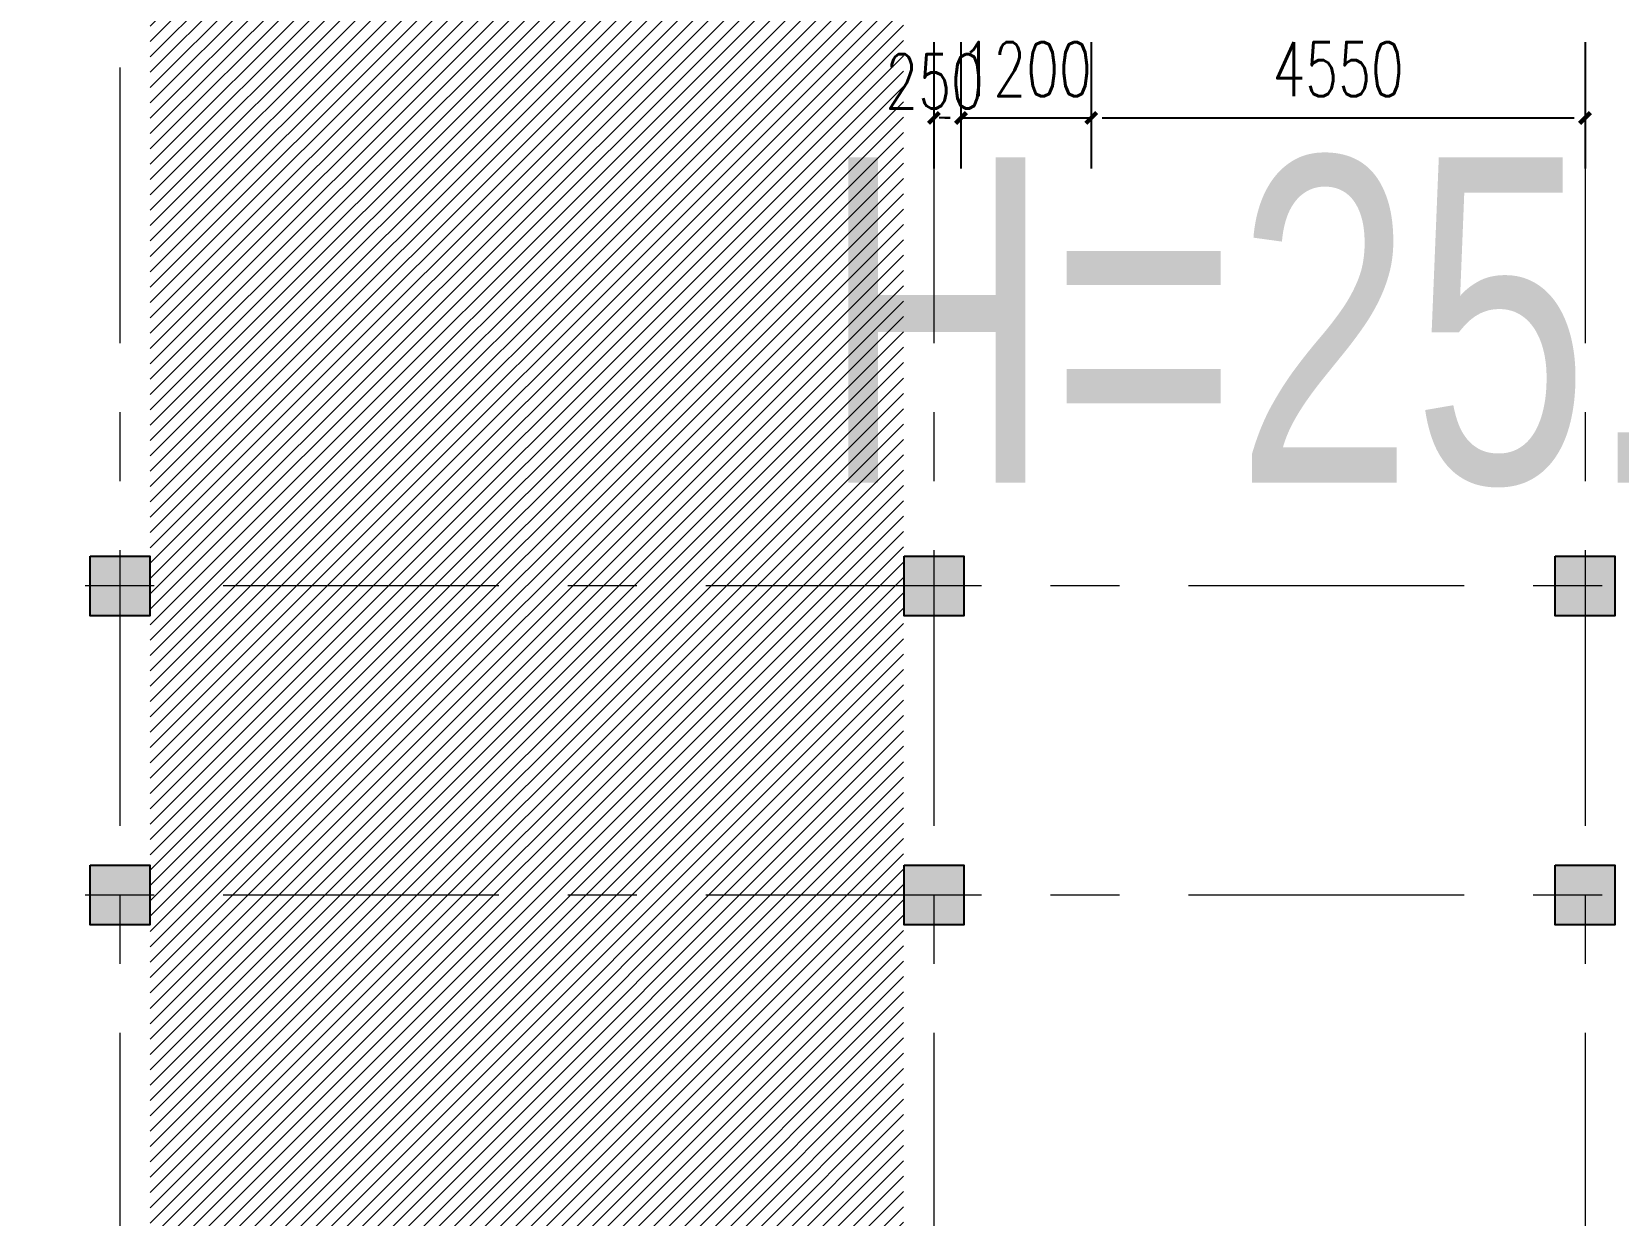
# Model space of a CAD drawing. Header units: metres. Extents: x 497148 to 498044, y 2998751 to 2999627.
# Drawn here: x 497765.12 to 497779.74, y 2999098.93 to 2999109.84 of the extents above; entities that cross this region are included whole.
import ezdxf

# ---------------------------------------------------------------- set-up
doc = ezdxf.new("R2010")
doc.units = ezdxf.units.M
doc.linetypes.add('CENTER', pattern=[2, 1.25, -0.25, 0.25, -0.25])
doc.linetypes.add('ZQWS-轴网线', pattern=[4448, 2540, -636, 636, -636])
for name, color, linetype in [('COLU', 2, 'Continuous'), ('DOTE', 1, 'CENTER'), ('HATCH', 254, 'Continuous'), ('PUB_DIM', 3, 'Continuous'), ('文字', 255, 'Continuous')]:
    doc.layers.add(name, color=color, linetype=linetype)
doc.styles.add('_TCH_DIM_T3', font='SIMPLEX', dxfattribs={"width": 0.7058823529411765, "bigfont": 'GBCBIG'})
doc.styles.add('亨利项目总图布置_2022_8_8_t3--03$0$亨利项目总图布置_2022_8_8_t3--02$0$CEC', font='ARIALN.TTF')
doc.dimstyles.new('_TCH_ARCH&&200', dxfattribs={"dimscale": 2, "dimtxt": 280, "dimasz": 100, "dimexe": 200, "dimexo": 0, "dimgap": 100, "dimtad": 1, "dimdec": 0, "dimzin": 0, "dimdsep": 46, "dimtxsty": '_TCH_DIM_T3', "dimblk": '_ArchTick-2', "dimcen": 0.09, "dimdle": 200, "dimclrd": 256, "dimclre": 256, "dimclrt": 7, "dimazin": 2, "dimtfac": 1, "dimtdec": 0, "dimtix": 1, "dimtmove": 2, "dimatfit": 3, "dimfxl": 0, "dimtolj": 1, "dimtzin": 0, "dimarcsym": 0})

# ---------------------------------------------------------------- blocks, each defined once
blk = doc.blocks.new('新块')
at = {"layer": '文字', "color": 7, "style": '亨利项目总图布置_2022_8_8_t3--03$0$亨利项目总图布置_2022_8_8_t3--02$0$CEC', "width": 0.85}
blk.add_text('H=25.5m', height=3, dxfattribs=at).set_placement((497772.4067445446, 2999105.682236223))
blk = doc.blocks.new('一层_dwg_一层-5204054-0_000平面图_118')
at = {"layer": 'COLU', "color": 0, "flags": 128}
for points in [[(223941.4961097577, 56954.47775273887), (224491.4961097578, 56954.47775273887), (224491.4961097578, 56404.47775273887), (223941.4961097577, 56404.47775273887)], [(231441.4961097577, 56954.47775273887), (231991.4961097578, 56954.47775273887), (231991.4961097578, 56404.47775273887), (231441.4961097577, 56404.47775273887)], [(237441.4961097577, 56954.47775273887), (237991.4961097577, 56954.47775273887), (237991.4961097577, 56404.47775273887), (237441.4961097577, 56404.47775273887)], [(223941.4961097577, 54104.47775273887), (224491.4961097578, 54104.47775273887), (224491.4961097578, 53554.47775273887), (223941.4961097577, 53554.47775273887)], [(231441.4961097577, 54104.47775273887), (231991.4961097578, 54104.47775273887), (231991.4961097578, 53554.47775273887), (231441.4961097577, 53554.47775273887)], [(237441.4961097577, 54104.47775273887), (237991.4961097577, 54104.47775273887), (237991.4961097577, 53554.47775273887), (237441.4961097577, 53554.47775273887)]]:
    blk.add_lwpolyline(points, close=True, dxfattribs=at)
blk = doc.blocks.new('一层_dwg-4685749-0_000平面图_118')
at = {"lineweight": 5}
h = blk.add_hatch(color=0, dxfattribs=at)
h.paths.add_polyline_path([(178893.7664674755, 10714.37364341245), (179393.7664674756, 10714.37364341245), (179393.7664674756, 11214.37364341245), (178893.7664674755, 11214.37364341245)], flags=0)
h.paths.add_polyline_path([(151568.7664674752, 10714.37364341291), (152068.7664674752, 10714.37364341291), (152068.7664674752, 11414.37364341292), (151568.7664674752, 11414.37364341292)], flags=0)
h.paths.add_polyline_path([(229893.7664674754, 10714.37364341291), (230393.7664674754, 10714.37364341291), (230393.7664674754, 11414.37364341292), (229893.7664674754, 11414.37364341292)], flags=0)
h.paths.add_polyline_path([(188068.7664674753, 10714.37364341291), (188068.7664674753, 11414.37364341292), (187568.7664674753, 11414.37364341292), (187568.7664674753, 10714.37364341291)], flags=0)
h.paths.add_polyline_path([(229743.7664674754, 10714.37364341291), (229743.7664674754, 11414.37364341292), (229243.7664674754, 11414.37364341292), (229243.7664674754, 10714.37364341291)], flags=0)
h.paths.add_polyline_path([(211568.7664674754, 10714.37364341291), (212068.7664674754, 10714.37364341291), (212068.7664674754, 11414.37364341292), (211568.7664674754, 11414.37364341292)], flags=0)
h.paths.add_polyline_path([(42068.76646747504, 10714.37364341291), (42568.76646747505, 10714.37364341291), (42568.76646747505, 11414.37364341292), (42068.76646747504, 11414.37364341292)], flags=0)
h.paths.add_polyline_path([(217568.7664674754, 10714.37364341291), (218068.7664674754, 10714.37364341291), (218068.7664674754, 11414.37364341292), (217568.7664674754, 11414.37364341292)], flags=0)
h.paths.add_polyline_path([(55568.76646747506, 10714.37364341291), (56068.76646747508, 10714.37364341291), (56068.76646747508, 11414.37364341292), (55568.76646747506, 11414.37364341292)], flags=0)
h.paths.add_polyline_path([(115568.7664674751, 10714.37364341291), (116068.7664674751, 10714.37364341291), (116068.7664674751, 11414.37364341292), (115568.7664674751, 11414.37364341292)], flags=0)
h.paths.add_polyline_path([(50068.76646747505, 10714.37364341291), (50068.76646747505, 11414.37364341292), (49568.76646747506, 11414.37364341292), (49568.76646747506, 10714.37364341291)], flags=0)
h.paths.add_polyline_path([(181568.7664674753, 10714.37364341291), (182068.7664674753, 10714.37364341291), (182068.7664674753, 11414.37364341292), (181568.7664674753, 11414.37364341292)], flags=0)
h.paths.add_polyline_path([(109743.7664674751, 10714.37364341291), (109743.7664674751, 11414.37364341292), (109243.7664674751, 11414.37364341292), (109243.7664674751, 10714.37364341291)], flags=0)
h.paths.add_polyline_path([(91568.7664674751, 10714.37364341291), (92068.7664674751, 10714.37364341291), (92068.7664674751, 11414.37364341292), (91568.7664674751, 11414.37364341292)], flags=0)
h.paths.add_polyline_path([(236068.7664674754, 10714.37364341291), (236068.7664674754, 11414.37364341292), (235568.7664674754, 11414.37364341292), (235568.7664674754, 10714.37364341291)], flags=0)
h.paths.add_polyline_path([(74068.76646747508, 10714.37364341291), (74068.76646747508, 11414.37364341292), (73568.76646747508, 11414.37364341292), (73568.76646747508, 10714.37364341291)], flags=0)
h.paths.add_polyline_path([(88568.7664674751, 10714.37364341291), (89068.76646747511, 10714.37364341291), (89068.76646747511, 11214.37364341292), (88568.7664674751, 11214.37364341292)], flags=0)
h.paths.add_polyline_path([(61568.76646747507, 10714.37364341291), (62068.76646747508, 10714.37364341291), (62068.76646747508, 11414.37364341292), (61568.76646747507, 11414.37364341292)], flags=0)
h.paths.add_polyline_path([(133568.7664674752, 10714.37364341291), (134068.7664674752, 10714.37364341291), (134068.7664674752, 11414.37364341292), (133568.7664674752, 11414.37364341292)], flags=0)
h.paths.add_polyline_path([(67568.76646747506, 10714.37364341291), (68068.76646747506, 10714.37364341291), (68068.76646747506, 11414.37364341292), (67568.76646747506, 11414.37364341292)], flags=0)
h.paths.add_polyline_path([(169568.7664674752, 10714.37364341291), (170068.7664674752, 10714.37364341291), (170068.7664674752, 11414.37364341292), (169568.7664674752, 11414.37364341292)], flags=0)
h.paths.add_polyline_path([(193568.7664674754, 10714.37364341291), (194068.7664674754, 10714.37364341291), (194068.7664674754, 11414.37364341292), (193568.7664674754, 11414.37364341292)], flags=0)
h.paths.add_polyline_path([(200068.7664674753, 10714.37364341291), (200068.7664674753, 11414.37364341292), (199568.7664674754, 11414.37364341292), (199568.7664674754, 10714.37364341291)], flags=0)
h.paths.add_polyline_path([(164068.7664674752, 10714.37364341291), (164068.7664674752, 11414.37364341292), (163568.7664674752, 11414.37364341292), (163568.7664674752, 10714.37364341291)], flags=0)
h.paths.add_polyline_path([(176393.7664674753, 10714.37364341291), (176393.7664674753, 11414.37364341292), (175893.7664674753, 11414.37364341292), (175893.7664674753, 10714.37364341291)], flags=0)
h.paths.add_polyline_path([(205868.7664674753, 10714.37364341291), (206368.7664674752, 10714.37364341291), (206368.7664674752, 11414.37364341292), (205868.7664674753, 11414.37364341292)], flags=0)
h.paths.add_polyline_path([(223568.7664674754, 10714.37364341291), (224068.7664674754, 10714.37364341291), (224068.7664674754, 11414.37364341292), (223568.7664674754, 11414.37364341292)], flags=0)
h.paths.add_polyline_path([(249568.7664674754, 10714.37364341291), (249568.7664674754, 11414.37364341292), (249068.7664674754, 11414.37364341292), (249068.7664674754, 10714.37364341291)], flags=0)
h.paths.add_polyline_path([(175743.7664674752, 10714.37364341291), (175743.7664674752, 11414.37364341292), (175243.7664674752, 11414.37364341292), (175243.7664674752, 10714.37364341291)], flags=0)
h.paths.add_polyline_path([(255568.7664674755, 10714.37364341291), (255568.7664674755, 11414.37364341292), (255068.7664674754, 11414.37364341292), (255068.7664674754, 10714.37364341291)], flags=0)
h.paths.add_polyline_path([(128068.7664674751, 10714.37364341291), (128068.7664674751, 11414.37364341292), (127568.7664674752, 11414.37364341292), (127568.7664674752, 10714.37364341291)], flags=0)
h.paths.add_polyline_path([(79568.76646747508, 10714.37364341291), (80068.76646747507, 10714.37364341291), (80068.76646747507, 11414.37364341292), (79568.76646747508, 11414.37364341292)], flags=0)
h.paths.add_polyline_path([(243568.7664674754, 10714.37364341291), (243568.7664674754, 11414.37364341292), (243068.7664674754, 11414.37364341292), (243068.7664674754, 10714.37364341291)], flags=0)
h.paths.add_polyline_path([(85568.76646747511, 10714.37364341291), (86068.7664674751, 10714.37364341291), (86068.7664674751, 11414.37364341292), (85568.76646747511, 11414.37364341292)], flags=0)
h.paths.add_polyline_path([(98068.76646747511, 10714.37364341293), (98068.76646747511, 11414.37364341294), (97568.76646747511, 11414.37364341294), (97568.76646747511, 10714.37364341293), (97686.14037143515, 10714.37364341293)], flags=0)
h.paths.add_polyline_path([(103568.7664674751, 10714.37364341293), (104068.7664674751, 10714.37364341293), (104068.7664674751, 11414.37364341294), (103568.7664674751, 11414.37364341294)], flags=0)
h.paths.add_polyline_path([(121568.766467475, 10714.37364341294), (122068.766467475, 10714.37364341294), (122068.766467475, 11414.37364341294), (121568.766467475, 11414.37364341294)], flags=0)
h.paths.add_polyline_path([(110393.7664674751, 10714.37364341294), (110393.7664674751, 11414.37364341294), (109893.7664674751, 11414.37364341294), (109893.7664674751, 10714.37364341294)], flags=0)
h.paths.add_polyline_path([(146068.7664674752, 10714.37364341295), (146068.7664674752, 11414.37364341295), (145568.7664674752, 11414.37364341295), (145568.7664674752, 10714.37364341295)], flags=0)
h.paths.add_polyline_path([(158068.7664674752, 10714.37364341295), (158068.7664674752, 11414.37364341295), (157568.7664674752, 11414.37364341295), (157568.7664674752, 10714.37364341295)], flags=0)
h.paths.add_polyline_path([(140068.7664674752, 10714.37364341295), (140068.7664674752, 11414.37364341295), (139568.7664674752, 11414.37364341295), (139568.7664674752, 10714.37364341295)], flags=0)
h.paths.add_polyline_path([(243568.7664674752, 13164.37364341227), (243568.7664674752, 13664.37364341227), (243068.7664674752, 13664.37364341227), (243068.7664674752, 13164.37364341227)], flags=0)
h.paths.add_polyline_path([(249068.7664674752, 13164.37364341227), (249568.7664674752, 13164.37364341227), (249568.7664674752, 13664.37364341227), (249068.7664674752, 13664.37364341227)], flags=0)
h.paths.add_polyline_path([(140068.766467475, 15214.37364341295), (140068.766467475, 15714.37364341295), (139568.7664674751, 15714.37364341295), (139568.7664674751, 15214.37364341295)], flags=0)
h.paths.add_polyline_path([(157568.7664674753, 15214.37364341295), (158068.7664674753, 15214.37364341295), (158068.7664674753, 15714.37364341295), (157568.7664674753, 15714.37364341295)], flags=0)
h.paths.add_polyline_path([(151568.7664674751, 15214.37364341295), (152068.7664674751, 15214.37364341295), (152068.7664674751, 15714.37364341295), (151568.7664674751, 15714.37364341295)], flags=0)
h.paths.add_polyline_path([(128068.766467475, 15214.37364341295), (128068.766467475, 15714.37364341295), (127568.766467475, 15714.37364341295), (127568.766467475, 15214.37364341295)], flags=0)
h.paths.add_polyline_path([(146068.7664674751, 15214.37364341295), (146068.7664674751, 15714.37364341295), (145568.766467475, 15714.37364341295), (145568.766467475, 15214.37364341295)], flags=0)
h.paths.add_polyline_path([(133568.766467475, 15214.37364341295), (134068.766467475, 15214.37364341295), (134068.766467475, 15714.37364341295), (133568.766467475, 15714.37364341295)], flags=0)
h.paths.add_polyline_path([(88568.7664674751, 18064.37364341292), (89068.76646747511, 18064.37364341292), (89068.76646747511, 18564.37364341292), (88568.7664674751, 18564.37364341292)], flags=0)
h.paths.add_polyline_path([(79718.76646747516, 18064.37364341292), (80068.76646747507, 18064.37364341292), (80068.76646747507, 18564.37364341292), (79568.76646747508, 18564.37364341292), (79568.76646747508, 18064.37364341292)], flags=0)
h.paths.add_polyline_path([(85568.76646747511, 18064.37364341292), (86068.7664674751, 18064.37364341292), (86068.7664674751, 18564.37364341292), (85568.76646747511, 18564.37364341292)], flags=0)
h.paths.add_polyline_path([(74068.76646747508, 18064.37364341293), (74068.76646747508, 18564.37364341293), (73568.76646747508, 18564.37364341293), (73568.76646747508, 18064.37364341293)], flags=0)
h.paths.add_polyline_path([(178893.7664674756, 18064.37364341294), (179393.7664674756, 18064.37364341294), (179393.7664674756, 18564.37364341294), (178893.7664674756, 18564.37364341294)], flags=0)
h.paths.add_polyline_path([(164068.7664674751, 18064.37364341295), (164068.7664674751, 18564.37364341295), (163568.7664674751, 18564.37364341295), (163568.7664674751, 18064.37364341295)], flags=0)
h.paths.add_polyline_path([(175243.7664674751, 18064.37364341295), (175743.7664674751, 18064.37364341295), (175743.7664674751, 18564.37364341295), (175243.7664674751, 18564.37364341295)], flags=0)
h.paths.add_polyline_path([(175893.7664674753, 18064.37364341295), (176393.7664674753, 18064.37364341295), (176393.7664674753, 18564.37364341295), (175893.7664674753, 18564.37364341295)], flags=0)
h.paths.add_polyline_path([(169568.7664674751, 18064.37364341299), (170068.7664674751, 18064.37364341299), (170068.7664674751, 18564.37364341299), (169568.7664674751, 18564.37364341299)], flags=0)
h.paths.add_polyline_path([(169568.7664674752, 20714.37364341298), (170068.7664674752, 20714.37364341298), (170068.7664674752, 21714.37364341298), (169568.7664674752, 21714.37364341298), (169568.7664674752, 21013.89584500883)], flags=0)
h.paths.add_polyline_path([(55568.76646747506, 20714.37364341298), (56068.76646747508, 20714.37364341298), (56068.76646747508, 21714.37364341298), (55568.76646747506, 21714.37364341298), (55568.76646747506, 21013.89584500883)], flags=0)
h.paths.add_polyline_path([(175743.7664674753, 20714.37364341298), (175743.7664674753, 21714.37364341298), (175243.7664674753, 21714.37364341298), (175243.7664674753, 20714.37364341298)], flags=0)
h.paths.add_polyline_path([(49568.76646747506, 20714.37364341298), (50068.76646747505, 20714.37364341298), (50068.76646747505, 21714.37364341298), (49568.76646747506, 21714.37364341298), (49568.76646747506, 21013.89584500883)], flags=0)
h.paths.add_polyline_path([(164068.7664674752, 20714.37364341298), (164068.7664674752, 21714.37364341298), (163568.7664674752, 21714.37364341298), (163568.7664674752, 20714.37364341298)], flags=0)
h.paths.add_polyline_path([(133568.7664674752, 20714.37364341298), (134068.7664674752, 20714.37364341298), (134068.7664674752, 21714.37364341298), (133568.7664674752, 21714.37364341298), (133568.7664674752, 21013.89584500883)], flags=0)
h.paths.add_polyline_path([(158068.7664674752, 20714.37364341298), (158068.7664674752, 21714.37364341298), (157568.7664674752, 21714.37364341298), (157568.7664674752, 20714.37364341298)], flags=0)
h.paths.add_polyline_path([(92068.7664674751, 20714.37364341298), (92068.7664674751, 21714.37364341298), (91568.7664674751, 21714.37364341298), (91568.7664674751, 20714.37364341298)], flags=0)
h.paths.add_polyline_path([(61568.76646747507, 20714.37364341298), (62068.76646747508, 20714.37364341298), (62068.76646747508, 21714.37364341298), (61568.76646747507, 21714.37364341298), (61568.76646747507, 21013.89584500883)], flags=0)
h.paths.add_polyline_path([(73568.76646747508, 20714.37364341298), (74068.76646747508, 20714.37364341298), (74068.76646747508, 21714.37364341298), (73568.76646747508, 21714.37364341298), (73568.76646747508, 21013.89584500883)], flags=0)
h.paths.add_polyline_path([(67568.76646747507, 20714.37364341298), (68068.76646747507, 20714.37364341298), (68068.76646747507, 21714.37364341298), (67568.76646747507, 21714.37364341298), (67568.76646747507, 21013.89584500883)], flags=0)
h.paths.add_polyline_path([(85568.76646747511, 20714.37364341298), (86068.7664674751, 20714.37364341298), (86068.7664674751, 21714.37364341298), (85568.76646747511, 21714.37364341298), (85568.76646747511, 21013.89584500883)], flags=0)
h.paths.add_polyline_path([(109743.7664674751, 20714.37364341298), (109743.7664674751, 21714.37364341298), (109243.7664674751, 21714.37364341298), (109243.7664674751, 20714.37364341298)], flags=0)
h.paths.add_polyline_path([(42068.76646747504, 20714.37364341298), (42568.76646747505, 20714.37364341298), (42568.76646747505, 21714.37364341298), (42068.76646747504, 21714.37364341298), (42068.76646747504, 21013.89584500883)], flags=0)
h.paths.add_polyline_path([(151568.7664674752, 20714.37364341298), (152068.7664674752, 20714.37364341298), (152068.7664674752, 21714.37364341298), (151568.7664674752, 21714.37364341298), (151568.7664674752, 21013.89584500883)], flags=0)
h.paths.add_polyline_path([(206368.7664674752, 20714.373643413), (206368.7664674752, 21714.37364341299), (205868.7664674753, 21714.37364341299), (205868.7664674753, 20714.373643413)], flags=0)
h.paths.add_polyline_path([(249068.7664674754, 20714.373643413), (249568.7664674754, 20714.373643413), (249568.7664674754, 21714.37364341299), (249068.7664674754, 21714.37364341299), (249068.7664674754, 21013.89584500883)], flags=0)
h.paths.add_polyline_path([(255568.7664674755, 20714.373643413), (255568.7664674755, 21714.37364341299), (255068.7664674754, 21714.37364341299), (255068.7664674754, 20714.373643413)], flags=0)
h.paths.add_polyline_path([(212068.7664674754, 20714.373643413), (212068.7664674754, 21714.37364341299), (211568.7664674754, 21714.37364341299), (211568.7664674754, 20714.373643413)], flags=0)
h.paths.add_polyline_path([(217568.7664674754, 20714.373643413), (218068.7664674754, 20714.373643413), (218068.7664674754, 21714.37364341299), (217568.7664674754, 21714.37364341299), (217568.7664674754, 21013.89584500883)], flags=0)
h.paths.add_polyline_path([(224068.7664674754, 20714.373643413), (224068.7664674754, 21714.37364341299), (223568.7664674754, 21714.37364341299), (223568.7664674754, 20714.373643413)], flags=0)
h.paths.add_polyline_path([(199568.7664674754, 20714.373643413), (200068.7664674753, 20714.373643413), (200068.7664674753, 21714.37364341299), (199568.7664674754, 21714.37364341299), (199568.7664674754, 21013.89584500883)], flags=0)
h.paths.add_polyline_path([(193568.7664674754, 20714.373643413), (194068.7664674754, 20714.373643413), (194068.7664674754, 21714.37364341299), (193568.7664674754, 21714.37364341299), (193568.7664674754, 21013.89584500883)], flags=0)
h.paths.add_polyline_path([(80068.76646747507, 20714.373643413), (80068.76646747507, 21714.37364341299), (79568.76646747508, 21714.37364341299), (79568.76646747508, 20714.373643413)], flags=0)
h.paths.add_polyline_path([(97686.14037143515, 20714.373643413), (98068.76646747511, 20714.373643413), (98068.76646747511, 21714.37364341299), (97568.76646747511, 21714.37364341299), (97568.76646747511, 20714.373643413)], flags=0)
h.paths.add_polyline_path([(116068.7664674751, 20714.373643413), (116068.7664674751, 21714.37364341299), (115568.7664674751, 21714.37364341299), (115568.7664674751, 20714.373643413)], flags=0)
h.paths.add_polyline_path([(104068.7664674751, 20714.373643413), (104068.7664674751, 21714.37364341299), (103568.7664674751, 21714.37364341299), (103568.7664674751, 20714.373643413)], flags=0)
h.paths.add_polyline_path([(181568.7664674753, 20714.373643413), (182068.7664674753, 20714.373643413), (182068.7664674753, 21714.37364341299), (181568.7664674753, 21714.37364341299), (181568.7664674753, 21013.89584500883)], flags=0)
h.paths.add_polyline_path([(188068.7664674753, 20714.373643413), (188068.7664674753, 21714.37364341299), (187568.7664674753, 21714.37364341299), (187568.7664674753, 20714.373643413)], flags=0)
h.paths.add_polyline_path([(235568.7664674754, 20714.373643413), (236068.7664674754, 20714.373643413), (236068.7664674754, 21714.37364341299), (235568.7664674754, 21714.37364341299), (235568.7664674754, 21013.89584500883)], flags=0)
h.paths.add_polyline_path([(229243.7664674754, 20714.373643413), (229743.7664674754, 20714.373643413), (229743.7664674754, 21714.37364341299), (229243.7664674754, 21714.37364341299), (229243.7664674754, 21013.89584500883)], flags=0)
h.paths.add_polyline_path([(139568.7664674752, 20714.373643413), (140068.7664674752, 20714.373643413), (140068.7664674752, 21714.37364341299), (139568.7664674752, 21714.37364341299), (139568.7664674752, 21013.89584500883)], flags=0)
h.paths.add_polyline_path([(230393.7664674754, 20714.373643413), (230393.7664674754, 21714.37364341299), (229893.7664674754, 21714.37364341299), (229893.7664674754, 20714.373643413)], flags=0)
h.paths.add_polyline_path([(110393.7664674751, 20714.373643413), (110393.7664674751, 21714.37364341299), (109893.7664674751, 21714.37364341299), (109893.7664674751, 20714.373643413)], flags=0)
h.paths.add_polyline_path([(243068.7664674754, 20714.373643413), (243568.7664674754, 20714.373643413), (243568.7664674754, 21714.37364341299), (243068.7664674754, 21714.37364341299), (243068.7664674754, 21013.89584500883)], flags=0)
h.paths.add_polyline_path([(122068.766467475, 20714.373643413), (122068.766467475, 21714.37364341299), (121568.766467475, 21714.37364341299), (121568.766467475, 20714.373643413)], flags=0)
h.paths.add_polyline_path([(128068.766467475, 20714.373643413), (128068.766467475, 21714.37364341299), (127568.766467475, 21714.37364341299), (127568.766467475, 20714.373643413)], flags=0)
h.paths.add_polyline_path([(176393.7664674753, 20714.373643413), (176393.7664674753, 21714.37364341301), (175893.7664674753, 21714.37364341301), (175893.7664674753, 20714.373643413)], flags=0)
h.paths.add_polyline_path([(145568.7664674752, 20714.373643413), (146068.7664674752, 20714.373643413), (146068.7664674752, 21714.37364341301), (145568.7664674752, 21714.37364341301), (145568.7664674752, 21013.89584500883)], flags=0)
h.paths.add_polyline_path([(206368.7664674752, 23189.37364341294), (206368.7664674752, 24839.37364341293), (205868.7664674751, 24839.37364341293), (205868.7664674751, 23189.37364341294)], flags=0)
h.paths.add_polyline_path([(199568.7664674752, 23189.37364341294), (200068.7664674753, 23189.37364341294), (200068.7664674753, 24839.37364341293), (199568.7664674752, 24839.37364341293)], flags=0)
h.paths.add_polyline_path([(194068.7664674753, 23189.37364341294), (194068.7664674753, 24839.37364341293), (193568.7664674753, 24839.37364341293), (193568.7664674753, 23189.37364341294)], flags=0)
h.paths.add_polyline_path([(229043.7664674753, 23564.37364341293), (229743.7664674753, 23564.37364341293), (229743.7664674753, 24264.37364341292), (229043.7664674753, 24264.37364341292)], flags=0)
h.paths.add_polyline_path([(224168.7664674752, 23564.37364341293), (224168.7664674752, 24264.37364341292), (223468.7664674752, 24264.37364341292), (223468.7664674752, 23564.37364341293)], flags=0)
h.paths.add_polyline_path([(217468.7664674751, 23564.37364341293), (218168.766467475, 23564.37364341293), (218168.766467475, 24264.37364341292), (217468.7664674751, 24264.37364341292)], flags=0)
h.paths.add_polyline_path([(212168.7664674752, 23564.37364341293), (212168.7664674752, 24264.37364341292), (211468.7664674753, 24264.37364341292), (211468.7664674753, 23564.37364341293)], flags=0)
h.paths.add_polyline_path([(230593.7664674753, 23564.37364341583), (230593.7664674753, 24264.37364341583), (229893.7664674753, 24264.37364341583), (229893.7664674753, 23564.37364341583)], flags=0)
h.paths.add_polyline_path([(187543.7664674752, 24289.37364341293), (188093.7664674752, 24289.37364341293), (188093.7664674752, 24839.37364341293), (187543.7664674752, 24839.37364341293)], flags=0)
h.paths.add_polyline_path([(182093.7664674752, 24289.37364341293), (182093.7664674752, 24839.37364341293), (181543.7664674752, 24839.37364341293), (181543.7664674752, 24289.37364341293)], flags=0)
h.paths.add_polyline_path([(104093.7664674751, 24289.37364341294), (104093.7664674751, 24839.37364341293), (103543.7664674751, 24839.37364341293), (103543.7664674751, 24289.37364341294)], flags=0)
h.paths.add_polyline_path([(109893.7664674751, 24289.37364341294), (110443.7664674751, 24289.37364341294), (110443.7664674751, 24839.37364341293), (109893.7664674751, 24839.37364341293)], flags=0)
h.paths.add_polyline_path([(121543.7664674752, 24289.37364341294), (122093.7664674751, 24289.37364341294), (122093.7664674751, 24839.37364341293), (121543.7664674752, 24839.37364341293)], flags=0)
h.paths.add_polyline_path([(97686.14037143515, 24289.37364341294), (98093.76646747511, 24289.37364341294), (98093.76646747511, 24839.37364341293), (97543.76646747513, 24839.37364341293), (97543.76646747513, 24289.37364341294)], flags=0)
h.paths.add_polyline_path([(163543.7664674752, 24289.37364341294), (164093.7664674752, 24289.37364341294), (164093.7664674752, 24839.37364341293), (163543.7664674752, 24839.37364341293)], flags=0)
h.paths.add_polyline_path([(175193.7664674753, 24289.37364341294), (175743.7664674753, 24289.37364341294), (175743.7664674753, 24839.37364341293), (175193.7664674753, 24839.37364341293)], flags=0)
h.paths.add_polyline_path([(133543.7664674751, 24289.37364341294), (134093.7664674752, 24289.37364341294), (134093.7664674752, 24839.37364341293), (133543.7664674751, 24839.37364341293)], flags=0)
h.paths.add_polyline_path([(175893.7664674753, 24289.37364341294), (176443.7664674753, 24289.37364341294), (176443.7664674753, 24839.37364341293), (175893.7664674753, 24839.37364341293)], flags=0)
h.paths.add_polyline_path([(146093.7664674752, 24289.37364341294), (146093.7664674752, 24839.37364341293), (145543.7664674752, 24839.37364341293), (145543.7664674752, 24289.37364341294)], flags=0)
h.paths.add_polyline_path([(80093.7664674751, 24289.37364341294), (80093.7664674751, 24839.37364341293), (79543.76646747511, 24839.37364341293), (79543.76646747511, 24289.37364341294)], flags=0)
h.paths.add_polyline_path([(85543.7664674751, 24289.37364341294), (86093.76646747511, 24289.37364341294), (86093.76646747511, 24839.37364341293), (85543.7664674751, 24839.37364341293)], flags=0)
h.paths.add_polyline_path([(128093.7664674752, 24289.37364341294), (128093.7664674752, 24839.37364341293), (127543.7664674751, 24839.37364341293), (127543.7664674751, 24289.37364341294)], flags=0)
h.paths.add_polyline_path([(151543.7664674752, 24289.37364341294), (152093.7664674752, 24289.37364341294), (152093.7664674752, 24839.37364341293), (151543.7664674752, 24839.37364341293)], flags=0)
h.paths.add_polyline_path([(109193.7664674751, 24289.37364341294), (109743.7664674751, 24289.37364341294), (109743.7664674751, 24839.37364341293), (109193.7664674751, 24839.37364341293)], flags=0)
h.paths.add_polyline_path([(169543.7664674752, 24289.37364341295), (170093.7664674752, 24289.37364341295), (170093.7664674752, 24839.37364341295), (169543.7664674752, 24839.37364341295)], flags=0)
h.paths.add_polyline_path([(140093.7664674752, 24289.37364341295), (140093.7664674752, 24839.37364341295), (139543.7664674752, 24839.37364341295), (139543.7664674752, 24289.37364341295)], flags=0)
h.paths.add_polyline_path([(157543.7664674752, 24289.37364341295), (158093.7664674752, 24289.37364341295), (158093.7664674752, 24839.37364341295), (157543.7664674752, 24839.37364341295)], flags=0)
h.paths.add_polyline_path([(91543.76646747511, 24289.37364341295), (92093.7664674751, 24289.37364341295), (92093.7664674751, 24839.37364341295), (91543.76646747511, 24839.37364341295)], flags=0)
h.paths.add_polyline_path([(115543.7664674751, 24289.37364341295), (116093.7664674751, 24289.37364341295), (116093.7664674751, 24839.37364341295), (115543.7664674751, 24839.37364341295)], flags=0)
h.paths.add_polyline_path([(235543.7664674755, 27439.3736434129), (236093.7664674755, 27439.3736434129), (236093.7664674755, 27989.3736434129), (235543.7664674755, 27989.3736434129)], flags=0)
h.paths.add_polyline_path([(243043.7664674755, 27439.3736434129), (243593.7664674754, 27439.3736434129), (243593.7664674754, 27989.3736434129), (243043.7664674755, 27989.3736434129)], flags=0)
h.paths.add_polyline_path([(249593.7664674755, 27439.3736434129), (249593.7664674755, 27989.3736434129), (249043.7664674755, 27989.3736434129), (249043.7664674755, 27439.3736434129)], flags=0)
h.paths.add_polyline_path([(62093.76646747501, 27439.37364341294), (62093.76646747501, 27989.37364341294), (61543.76646747503, 27989.37364341294), (61543.76646747503, 27439.37364341294)], flags=0)
h.paths.add_polyline_path([(64568.76646747502, 27439.37364341294), (65118.76646747503, 27439.37364341294), (65118.76646747503, 27989.37364341294), (64568.76646747502, 27989.37364341294)], flags=0)
h.paths.add_polyline_path([(56093.76646747508, 27439.37364341294), (56093.76646747508, 27989.37364341294), (55543.76646747507, 27989.37364341294), (55543.76646747507, 27439.37364341294)], flags=0)
h.paths.add_polyline_path([(50093.76646747506, 27439.37364341294), (50093.76646747506, 27989.37364341294), (49558.76646747514, 27989.37364341294), (49558.76646747514, 27439.37364341294)], flags=0)
h.paths.add_polyline_path([(255568.7664674753, 27464.37364341294), (255568.7664674753, 27964.37364341293), (254768.7664674754, 27964.37364341293), (254768.7664674754, 27464.37364341294)], flags=0)
h.paths.add_polyline_path([(42578.76646747513, 27464.37364341294), (42578.76646747513, 27964.37364341295), (42068.76646747504, 27964.37364341295), (42068.76646747504, 27464.37364341294)], flags=0)
h.paths.add_polyline_path([(243593.7664674754, 34739.37364341291), (243593.7664674754, 35289.3736434129), (243043.7664674755, 35289.3736434129), (243043.7664674755, 34739.37364341291)], flags=0)
h.paths.add_polyline_path([(249043.7664674755, 34739.37364341291), (249593.7664674755, 34739.37364341291), (249593.7664674755, 35289.3736434129), (249043.7664674755, 35289.3736434129)], flags=0)
h.paths.add_polyline_path([(236093.7664674755, 34739.37364341291), (236093.7664674755, 35289.3736434129), (235543.7664674755, 35289.3736434129), (235543.7664674755, 34739.37364341291)], flags=0)
h.paths.add_polyline_path([(64568.76646747502, 34739.37364341295), (65118.76646747503, 34739.37364341295), (65118.76646747503, 35289.37364341295), (64568.76646747502, 35289.37364341295)], flags=0)
h.paths.add_polyline_path([(55543.76646747507, 34739.37364341295), (56093.76646747508, 34739.37364341295), (56093.76646747508, 35289.37364341295), (55543.76646747507, 35289.37364341295)], flags=0)
h.paths.add_polyline_path([(49558.76646747514, 34739.37364341295), (50093.76646747506, 34739.37364341295), (50093.76646747506, 35289.37364341295), (49558.76646747514, 35289.37364341295), (49558.76646747514, 35274.37364341288)], flags=0)
h.paths.add_polyline_path([(61543.76646747503, 34739.37364341295), (62093.76646747501, 34739.37364341295), (62093.76646747501, 35289.37364341295), (61543.76646747503, 35289.37364341295)], flags=0)
h.paths.add_polyline_path([(42578.76646747513, 34764.37364341294), (42578.76646747513, 35264.37364341294), (42068.76646747504, 35264.37364341294), (42068.76646747504, 34764.37364341294)], flags=0)
h.paths.add_polyline_path([(255568.7664674753, 34764.37364341294), (255568.7664674753, 35264.37364341295), (254768.7664674754, 35264.37364341295), (254768.7664674754, 34764.37364341294)], flags=0)
h.paths.add_polyline_path([(229768.7664674755, 37589.37364341292), (229768.7664674755, 38139.37364341292), (229218.7664674755, 38139.37364341292), (229218.7664674755, 37589.37364341292)], flags=0)
h.paths.add_polyline_path([(187543.7664674754, 37589.37364341292), (188093.7664674754, 37589.37364341292), (188093.7664674754, 38139.37364341292), (187543.7664674754, 38139.37364341292)], flags=0)
h.paths.add_polyline_path([(236093.7664674755, 37589.37364341292), (236093.7664674755, 38139.37364341292), (235543.7664674755, 38139.37364341292), (235543.7664674755, 37589.37364341292)], flags=0)
h.paths.add_polyline_path([(212093.7664674754, 37589.37364341292), (212093.7664674754, 38139.37364341292), (211543.7664674754, 38139.37364341292), (211543.7664674754, 37589.37364341292)], flags=0)
h.paths.add_polyline_path([(182093.7664674754, 37589.37364341292), (182093.7664674754, 38139.37364341292), (181543.7664674754, 38139.37364341292), (181543.7664674754, 37589.37364341292)], flags=0)
h.paths.add_polyline_path([(243593.7664674754, 37589.37364341292), (243593.7664674754, 38139.37364341292), (243043.7664674755, 38139.37364341292), (243043.7664674755, 37589.37364341292)], flags=0)
h.paths.add_polyline_path([(230418.7664674755, 37589.37364341292), (230418.7664674755, 38139.37364341292), (229868.7664674755, 38139.37364341292), (229868.7664674755, 37589.37364341292)], flags=0)
h.paths.add_polyline_path([(199543.7664674754, 37589.37364341292), (200093.7664674754, 37589.37364341292), (200093.7664674754, 38139.37364341292), (199543.7664674754, 38139.37364341292)], flags=0)
h.paths.add_polyline_path([(249043.7664674755, 37589.37364341292), (249593.7664674755, 37589.37364341292), (249593.7664674755, 38139.37364341292), (249043.7664674755, 38139.37364341292)], flags=0)
h.paths.add_polyline_path([(205843.7664674754, 37589.37364341292), (206393.7664674753, 37589.37364341292), (206393.7664674753, 38139.37364341292), (205843.7664674754, 38139.37364341292)], flags=0)
h.paths.add_polyline_path([(223543.7664674755, 37589.37364341292), (224093.7664674754, 37589.37364341292), (224093.7664674754, 38139.37364341292), (223543.7664674755, 38139.37364341292)], flags=0)
h.paths.add_polyline_path([(218093.7664674754, 37589.37364341292), (218093.7664674754, 38139.37364341292), (217543.7664674754, 38139.37364341292), (217543.7664674754, 37589.37364341292)], flags=0)
h.paths.add_polyline_path([(194093.7664674754, 37589.37364341292), (194093.7664674754, 38139.37364341292), (193543.7664674754, 38139.37364341292), (193543.7664674754, 37589.37364341292)], flags=0)
h.paths.add_polyline_path([(163543.7664674753, 37589.37364341293), (164093.7664674752, 37589.37364341293), (164093.7664674752, 38139.37364341292), (163543.7664674753, 38139.37364341292)], flags=0)
h.paths.add_polyline_path([(157543.7664674753, 37589.37364341293), (158093.7664674753, 37589.37364341293), (158093.7664674753, 38139.37364341292), (157543.7664674753, 38139.37364341292)], flags=0)
h.paths.add_polyline_path([(176443.7664674755, 37589.37364341293), (176443.7664674755, 38139.37364341292), (175893.7664674755, 38139.37364341292), (175893.7664674755, 37589.37364341293)], flags=0)
h.paths.add_polyline_path([(146093.7664674752, 37589.37364341293), (146093.7664674752, 38139.37364341292), (145543.7664674752, 38139.37364341292), (145543.7664674752, 37589.37364341293)], flags=0)
h.paths.add_polyline_path([(169543.7664674752, 37589.37364341293), (170093.7664674752, 37589.37364341293), (170093.7664674752, 38139.37364341292), (169543.7664674752, 38139.37364341292)], flags=0)
h.paths.add_polyline_path([(139543.7664674752, 37589.37364341295), (140093.7664674752, 37589.37364341295), (140093.7664674752, 38139.37364341294), (139543.7664674752, 38139.37364341294)], flags=0)
h.paths.add_polyline_path([(91543.76646747511, 37589.37364341295), (92093.7664674751, 37589.37364341295), (92093.7664674751, 38139.37364341294), (91543.76646747511, 38139.37364341294)], flags=0)
h.paths.add_polyline_path([(97543.76646747517, 37589.37364341295), (98093.76646747516, 37589.37364341295), (98093.76646747516, 38139.37364341294), (97543.76646747517, 38139.37364341294)], flags=0)
h.paths.add_polyline_path([(80093.76646747516, 37589.37364341295), (80093.76646747516, 38139.37364341294), (79543.76646747514, 38139.37364341294), (79543.76646747514, 37589.37364341295)], flags=0)
h.paths.add_polyline_path([(115543.7664674752, 37589.37364341295), (116093.7664674752, 37589.37364341295), (116093.7664674752, 38139.37364341294), (115543.7664674752, 38139.37364341294)], flags=0)
h.paths.add_polyline_path([(134093.7664674752, 37589.37364341295), (134093.7664674752, 38139.37364341294), (133543.7664674752, 38139.37364341294), (133543.7664674752, 37589.37364341295)], flags=0)
h.paths.add_polyline_path([(85543.7664674751, 37589.37364341295), (86093.76646747511, 37589.37364341295), (86093.76646747511, 38139.37364341294), (85543.7664674751, 38139.37364341294)], flags=0)
h.paths.add_polyline_path([(104093.7664674752, 37589.37364341295), (104093.7664674752, 38139.37364341296), (103543.7664674752, 38139.37364341296), (103543.7664674752, 37589.37364341295)], flags=0)
h.paths.add_polyline_path([(109743.7664674751, 37589.37364341295), (109743.7664674751, 38139.37364341296), (109193.7664674751, 38139.37364341296), (109193.7664674751, 37589.37364341295)], flags=0)
h.paths.add_polyline_path([(56093.76646747508, 37589.37364341295), (56093.76646747508, 38139.37364341296), (55543.76646747507, 38139.37364341296), (55543.76646747507, 37589.37364341295)], flags=0)
h.paths.add_polyline_path([(73543.76646747514, 37589.37364341295), (74093.76646747514, 37589.37364341295), (74093.76646747514, 38139.37364341296), (73543.76646747514, 38139.37364341296)], flags=0)
h.paths.add_polyline_path([(50093.76646747506, 37589.37364341295), (50093.76646747506, 38139.37364341296), (49558.76646747514, 38139.37364341296), (49558.76646747514, 37589.37364341295)], flags=0)
h.paths.add_polyline_path([(127543.7664674752, 37589.37364341295), (128093.7664674752, 37589.37364341295), (128093.7664674752, 38139.37364341296), (127543.7664674752, 38139.37364341296)], flags=0)
h.paths.add_polyline_path([(122093.7664674751, 37589.37364341295), (122093.7664674751, 38139.37364341296), (121543.7664674751, 38139.37364341296), (121543.7664674751, 37589.37364341295)], flags=0)
h.paths.add_polyline_path([(110443.7664674752, 37589.37364341295), (110443.7664674752, 38139.37364341296), (109893.7664674752, 38139.37364341296), (109893.7664674752, 37589.37364341295)], flags=0)
h.paths.add_polyline_path([(175743.7664674753, 37589.37364341295), (175743.7664674753, 38139.37364341296), (175193.7664674753, 38139.37364341296), (175193.7664674753, 37589.37364341295)], flags=0)
h.paths.add_polyline_path([(152093.7664674752, 37589.37364341295), (152093.7664674752, 38139.37364341296), (151543.7664674752, 38139.37364341296), (151543.7664674752, 37589.37364341295)], flags=0)
h.paths.add_polyline_path([(68093.76646747513, 37589.37364341295), (68093.76646747513, 38139.37364341296), (67543.76646747513, 38139.37364341296), (67543.76646747513, 37589.37364341295)], flags=0)
h.paths.add_polyline_path([(62093.76646747507, 37589.37364341295), (62093.76646747507, 38139.37364341296), (61543.76646747508, 38139.37364341296), (61543.76646747508, 37589.37364341295)], flags=0)
h.paths.add_polyline_path([(42578.76646747513, 37614.37364341295), (42578.76646747513, 38114.37364341295), (42068.76646747504, 38114.37364341295), (42068.76646747504, 37614.37364341295)], flags=0)
h.paths.add_polyline_path([(255568.7664674753, 37614.37364341295), (255568.7664674753, 38114.37364341295), (254768.7664674754, 38114.37364341295), (254768.7664674754, 37614.37364341295)], flags=0)
h.paths.add_polyline_path([(243068.7664674752, 43764.35960061727), (243568.7664674752, 43764.35960061727), (243568.7664674752, 44264.35960061727), (243068.7664674752, 44264.35960061727), (243068.7664674752, 43864.3596006173)], flags=0)
h.paths.add_polyline_path([(249068.7664674752, 43764.35960061727), (249568.7664674752, 43764.35960061727), (249568.7664674752, 44264.35960061727), (249068.7664674752, 44264.35960061727)], flags=0)
h.paths.add_polyline_path([(255568.7664674755, 45714.37364341292), (255568.7664674755, 46714.37364341293), (255068.7664674754, 46714.37364341293), (255068.7664674754, 45714.37364341292)], flags=0)
h.paths.add_polyline_path([(249068.7664674754, 45714.37364341292), (249568.7664674754, 45714.37364341292), (249568.7664674754, 46714.37364341293), (249068.7664674754, 46714.37364341293)], flags=0)
h.paths.add_polyline_path([(243568.7664674754, 45714.37364341292), (243568.7664674754, 46714.37364341293), (243068.7664674754, 46714.37364341293), (243068.7664674754, 45714.37364341292)], flags=0)
h.paths.add_polyline_path([(187568.7664674753, 45714.37364341292), (188068.7664674753, 45714.37364341292), (188068.7664674753, 46714.37364341293), (187568.7664674753, 46714.37364341293)], flags=0)
h.paths.add_polyline_path([(182068.7664674753, 45714.37364341292), (182068.7664674753, 46714.37364341293), (181568.7664674753, 46714.37364341293), (181568.7664674753, 45714.37364341292)], flags=0)
h.paths.add_polyline_path([(229893.7664674754, 45714.37364341292), (230393.7664674754, 45714.37364341292), (230393.7664674754, 46714.37364341293), (229893.7664674754, 46714.37364341293)], flags=0)
h.paths.add_polyline_path([(229243.7664674754, 45714.37364341292), (229743.7664674754, 45714.37364341292), (229743.7664674754, 46714.37364341293), (229243.7664674754, 46714.37364341293)], flags=0)
h.paths.add_polyline_path([(236068.7664674754, 45714.37364341292), (236068.7664674754, 46714.37364341293), (235568.7664674754, 46714.37364341293), (235568.7664674754, 45714.37364341292)], flags=0)
h.paths.add_polyline_path([(212068.7664674754, 45714.37364341292), (212068.7664674754, 46714.37364341293), (211568.7664674754, 46714.37364341293), (211568.7664674754, 45714.37364341292)], flags=0)
h.paths.add_polyline_path([(193568.7664674754, 45714.37364341292), (194068.7664674754, 45714.37364341292), (194068.7664674754, 46714.37364341293), (193568.7664674754, 46714.37364341293)], flags=0)
h.paths.add_polyline_path([(199568.7664674754, 45714.37364341292), (200068.7664674753, 45714.37364341292), (200068.7664674753, 46714.37364341293), (199568.7664674754, 46714.37364341293)], flags=0)
h.paths.add_polyline_path([(205868.7664674753, 45714.37364341292), (206368.7664674752, 45714.37364341292), (206368.7664674752, 46714.37364341293), (205868.7664674753, 46714.37364341293)], flags=0)
h.paths.add_polyline_path([(223568.7664674754, 45714.37364341292), (224068.7664674754, 45714.37364341292), (224068.7664674754, 46714.37364341293), (223568.7664674754, 46714.37364341293)], flags=0)
h.paths.add_polyline_path([(218068.7664674754, 45714.37364341292), (218068.7664674754, 46714.37364341293), (217568.7664674754, 46714.37364341293), (217568.7664674754, 45714.37364341292)], flags=0)
h.paths.add_polyline_path([(146068.7664674752, 45714.37364341293), (146068.7664674752, 46714.37364341293), (145568.7664674752, 46714.37364341293), (145568.7664674752, 45714.37364341293)], flags=0)
h.paths.add_polyline_path([(176393.7664674753, 45714.37364341293), (176393.7664674753, 46714.37364341293), (175893.7664674753, 46714.37364341293), (175893.7664674753, 45714.37364341293)], flags=0)
h.paths.add_polyline_path([(49568.76646747506, 45714.37364341296), (50068.76646747505, 45714.37364341296), (50068.76646747505, 46714.37364341297), (49568.76646747506, 46714.37364341297)], flags=0)
h.paths.add_polyline_path([(42068.76646747504, 45714.37364341296), (42568.76646747505, 45714.37364341296), (42568.76646747505, 46714.37364341297), (42068.76646747504, 46714.37364341297)], flags=0)
h.paths.add_polyline_path([(163568.7664674752, 45714.37364341296), (164068.7664674752, 45714.37364341296), (164068.7664674752, 46714.37364341297), (163568.7664674752, 46714.37364341297)], flags=0)
h.paths.add_polyline_path([(170068.7664674752, 45714.37364341296), (170068.7664674752, 46714.37364341297), (169568.7664674752, 46714.37364341297), (169568.7664674752, 45714.37364341296)], flags=0)
h.paths.add_polyline_path([(91568.7664674751, 45714.37364341296), (92068.7664674751, 45714.37364341296), (92068.7664674751, 46714.37364341297), (91568.7664674751, 46714.37364341297)], flags=0)
h.paths.add_polyline_path([(121568.766467475, 45714.37364341296), (122068.766467475, 45714.37364341296), (122068.766467475, 46714.37364341297), (121568.766467475, 46714.37364341297)], flags=0)
h.paths.add_polyline_path([(128068.766467475, 45714.37364341296), (128068.766467475, 46714.37364341297), (127568.766467475, 46714.37364341297), (127568.766467475, 45714.37364341296)], flags=0)
h.paths.add_polyline_path([(103568.7664674751, 45714.37364341296), (104068.7664674751, 45714.37364341296), (104068.7664674751, 46714.37364341297), (103568.7664674751, 46714.37364341297)], flags=0)
h.paths.add_polyline_path([(74068.76646747508, 45714.37364341296), (74068.76646747508, 46714.37364341297), (73568.76646747508, 46714.37364341297), (73568.76646747508, 45714.37364341296)], flags=0)
h.paths.add_polyline_path([(86068.7664674751, 45714.37364341296), (86068.7664674751, 46714.37364341297), (85568.76646747511, 46714.37364341297), (85568.76646747511, 45714.37364341296)], flags=0)
h.paths.add_polyline_path([(157568.7664674752, 45714.37364341296), (158068.7664674752, 45714.37364341296), (158068.7664674752, 46714.37364341297), (157568.7664674752, 46714.37364341297)], flags=0)
h.paths.add_polyline_path([(110393.7664674751, 45714.37364341296), (110393.7664674751, 46714.37364341297), (109893.7664674751, 46714.37364341297), (109893.7664674751, 45714.37364341296)], flags=0)
h.paths.add_polyline_path([(68068.76646747507, 45714.37364341296), (68068.76646747507, 46714.37364341297), (67568.76646747507, 46714.37364341297), (67568.76646747507, 45714.37364341296)], flags=0)
h.paths.add_polyline_path([(175743.7664674753, 45714.37364341296), (175743.7664674753, 46714.37364341297), (175243.7664674753, 46714.37364341297), (175243.7664674753, 45714.37364341296)], flags=0)
h.paths.add_polyline_path([(61568.76646747507, 45714.37364341296), (62068.76646747508, 45714.37364341296), (62068.76646747508, 46714.37364341297), (61568.76646747507, 46714.37364341297)], flags=0)
h.paths.add_polyline_path([(80068.76646747507, 45714.37364341296), (80068.76646747507, 46714.37364341297), (79568.76646747508, 46714.37364341297), (79568.76646747508, 45714.37364341296)], flags=0)
h.paths.add_polyline_path([(133568.7664674752, 45714.37364341296), (134068.7664674752, 45714.37364341296), (134068.7664674752, 46714.37364341297), (133568.7664674752, 46714.37364341297)], flags=0)
h.paths.add_polyline_path([(97568.76646747511, 45714.37364341296), (98068.76646747511, 45714.37364341296), (98068.76646747511, 46714.37364341297), (97568.76646747511, 46714.37364341297)], flags=0)
h.paths.add_polyline_path([(55568.76646747506, 45714.37364341296), (56068.76646747508, 45714.37364341296), (56068.76646747508, 46714.37364341297), (55568.76646747506, 46714.37364341297)], flags=0)
h.paths.add_polyline_path([(139568.7664674752, 45714.37364341296), (140068.7664674752, 45714.37364341296), (140068.7664674752, 46714.37364341297), (139568.7664674752, 46714.37364341297)], flags=0)
h.paths.add_polyline_path([(109243.7664674751, 45714.37364341296), (109743.7664674751, 45714.37364341296), (109743.7664674751, 46714.37364341297), (109243.7664674751, 46714.37364341297)], flags=0)
h.paths.add_polyline_path([(115568.7664674751, 45714.37364341296), (116068.7664674751, 45714.37364341296), (116068.7664674751, 46714.37364341297), (115568.7664674751, 46714.37364341297)], flags=0)
h.paths.add_polyline_path([(152068.7664674752, 45714.37364341296), (152068.7664674752, 46714.37364341297), (151568.7664674752, 46714.37364341297), (151568.7664674752, 45714.37364341296)], flags=0)
at = {"color": 0}
blk.add_blockref('一层_dwg_一层-5204054-0_000平面图_118', (11602.27035771753, -18815.104109326), dxfattribs=at)
blk = doc.blocks.new('_ArchTick-2')
at = {"color": 0, "linetype": 'ByBlock', "const_width": 0.4}
blk.add_lwpolyline([(-0.5, -0.5), (0.5, 0.5)], dxfattribs=at)
blk = doc.blocks.new('*D216')
at = {"layer": 'Defpoints', "color": 0, "transparency": 16777216}
for p in [(-232666.3901529307, 229087.8642396658), (-232416.3901529308, 229087.8642396658), (-232416.3901529308, 228387.8642396658)]:
    blk.add_point(p, dxfattribs=at)
at = {"layer": 'PUB_DIM', "lineweight": -2, "transparency": 16777216}
for p, q in [((-232666.3901529307, 229087.8642396658), (-232666.3901529307, 227921.1975729991)), ((-232416.3901529308, 229087.8642396658), (-232416.3901529308, 227921.1975729991)), ((-232566.3901529307, 228387.8642396658), (-232516.3901529308, 228387.8642396658))]:
    blk.add_line(p, q, dxfattribs=at)
at = {"layer": 'PUB_DIM', "lineweight": -2, "transparency": 16777216, "xscale": 100, "yscale": 100, "zscale": 100, "rotation": 180}
blk.add_blockref('_ArchTick-2', (-232666.3901529307, 228387.8642396658), dxfattribs=at)
at = {"layer": 'PUB_DIM', "lineweight": -2, "transparency": 16777216, "xscale": 100, "yscale": 100, "zscale": 100}
blk.add_blockref('_ArchTick-2', (-232416.3901529308, 228387.8642396658), dxfattribs=at)
at = {"layer": 'PUB_DIM', "color": 7, "transparency": 16777216, "insert": (-232659.5089768329, 228725.096197521), "char_height": 500, "attachment_point": 5, "style": '_TCH_DIM_T3'}
blk.add_mtext('\\A1;250', dxfattribs=at)
blk = doc.blocks.new('*D217')
at = {"layer": 'Defpoints', "color": 0, "transparency": 16777216}
for p in [(-232416.3901529308, 229087.8642396658), (-231216.3901529308, 229087.8642396658), (-231216.3901529308, 228387.8642396658)]:
    blk.add_point(p, dxfattribs=at)
at = {"layer": 'PUB_DIM', "lineweight": -2, "transparency": 16777216}
for p, q in [((-232416.3901529308, 229087.8642396658), (-232416.3901529308, 227921.1975729991)), ((-231216.3901529308, 229087.8642396658), (-231216.3901529308, 227921.1975729991)), ((-232516.3901529308, 228387.8642396658), (-232616.3901529308, 228387.8642396658)), ((-232416.3901529308, 228387.8642396658), (-231216.3901529308, 228387.8642396658)), ((-231116.3901529308, 228387.8642396658), (-231016.3901529308, 228387.8642396658))]:
    blk.add_line(p, q, dxfattribs=at)
at = {"layer": 'PUB_DIM', "lineweight": -2, "transparency": 16777216, "xscale": 100, "yscale": 100, "zscale": 100}
blk.add_blockref('_ArchTick-2', (-232416.3901529308, 228387.8642396658), dxfattribs=at)
at = {"layer": 'PUB_DIM', "lineweight": -2, "transparency": 16777216, "xscale": 100, "yscale": 100, "zscale": 100, "rotation": 180}
blk.add_blockref('_ArchTick-2', (-231216.3901529308, 228387.8642396658), dxfattribs=at)
at = {"layer": 'PUB_DIM', "color": 7, "transparency": 16777216, "insert": (-231816.3901529308, 228837.8642396658), "char_height": 500, "attachment_point": 5, "style": '_TCH_DIM_T3'}
blk.add_mtext('\\A1;1200', dxfattribs=at)
blk = doc.blocks.new('*D218')
at = {"layer": 'Defpoints', "color": 0, "transparency": 16777216}
for p in [(-231216.3901529308, 229087.8642396658), (-226666.3901529308, 229087.8642396658), (-226666.3901529308, 228387.8642396658)]:
    blk.add_point(p, dxfattribs=at)
at = {"layer": 'PUB_DIM', "lineweight": -2, "transparency": 16777216}
for p, q in [((-231216.3901529308, 229087.8642396658), (-231216.3901529308, 227921.1975729991)), ((-226666.3901529308, 229087.8642396658), (-226666.3901529308, 227921.1975729991)), ((-231116.3901529308, 228387.8642396658), (-226766.3901529308, 228387.8642396658))]:
    blk.add_line(p, q, dxfattribs=at)
at = {"layer": 'PUB_DIM', "lineweight": -2, "transparency": 16777216, "xscale": 100, "yscale": 100, "zscale": 100, "rotation": 180}
blk.add_blockref('_ArchTick-2', (-231216.3901529308, 228387.8642396658), dxfattribs=at)
at = {"layer": 'PUB_DIM', "lineweight": -2, "transparency": 16777216, "xscale": 100, "yscale": 100, "zscale": 100}
blk.add_blockref('_ArchTick-2', (-226666.3901529308, 228387.8642396658), dxfattribs=at)
at = {"layer": 'PUB_DIM', "color": 7, "transparency": 16777216, "insert": (-228941.3901529308, 228837.8642396658), "char_height": 500, "attachment_point": 5, "style": '_TCH_DIM_T3'}
blk.add_mtext('\\A1;4550', dxfattribs=at)
blk = doc.blocks.new('A$C19395157')
at = {"layer": 'HATCH', "lineweight": 9}
h = blk.add_hatch(dxfattribs=at)
h.set_pattern_fill('FP_10', color=256, style=0, pattern_type=2)
h.set_pattern_definition([(45, (50506.98997867026, -23066.09934349891), (-70.71067811865476, 70.71067811865476), [])])
h.paths.add_polyline_path([(204919.0201338382, 4100.560738160188), (204919.0201338382, 39650.5607381603), (197979.0201338382, 39650.5607381603), (197979.0201338382, 4100.560738160188), (199352.3315377979, 4100.560738160188)], flags=0)
at = {"layer": 'DOTE', "linetype": 'ZQWS-轴网线', "lineweight": 5}
for p, q in [((197699.0201338381, 44673.69462451467), (197699.0201338381, 1460)), ((205199.0201338382, 44673.69462451467), (205199.0201338382, 1460)), ((211199.0201338381, 44673.69462451467), (211199.0201338381, 1460)), ((218981.3735946801, 31000.56073816144), (1629.641357291024, 31000.56073816144)), ((218981.3735946801, 28150.56073816144), (1629.641357291024, 28150.56073816144))]:
    blk.add_line(p, q, dxfattribs=at)
at = {"color": 8}
blk.add_blockref('一层_dwg-4685749-0_000平面图_118', (-38119.74633363704, -6863.812905251398), dxfattribs=at)
at = {"layer": 'PUB_DIM'}
dim = blk.add_linear_dim(base=(205449.0201338381, 35312.16629997385), p1=(205199.0201338382, 36012.16629997385), p2=(205449.0201338381, 36012.16629997385), dimstyle='_TCH_ARCH&&200', override={"dimscale": 1, "dimtxt": 500, "dimexe": 466.6666666666667, "dimgap": 0, "dimjust": 0, "dimdec": 0, "dimzin": 0, "dimpost": '<>', "dimdle": 200, "dimclrt": 7, "dimtmove": 2, "dimfxl": 249.9999999999127}, dxfattribs=at)
dim.commit()
dim.dimension.update_dxf_attribs({"geometry": '*D216', "text_midpoint": (205205.901309936, 35649.39825782902), "dimtype": 128, "insert": (437865.4102867689, -193075.6979396919)})
for base, p1, p2, override, picture, middle in [((206649.0201338381, 35312.16629997385), (205449.0201338381, 36012.16629997385), (206649.0201338381, 36012.16629997385), {"dimscale": 1, "dimtxt": 500, "dimexe": 466.6666666666667, "dimgap": 200, "dimdec": 0, "dimzin": 0, "dimpost": '<>', "dimdle": 200, "dimclrt": 7, "dimtmove": 2, "dimfxl": 1200}, '*D217', (206049.0201338381, 35762.16629997385)), ((211199.0201338381, 35312.16629997385), (206649.0201338381, 36012.16629997385), (211199.0201338381, 36012.16629997385), {"dimscale": 1, "dimtxt": 500, "dimexe": 466.6666666666667, "dimgap": 200, "dimdec": 0, "dimzin": 0, "dimpost": '<>', "dimdle": 200, "dimclrt": 7, "dimtmove": 2, "dimfxl": 4550.000000000029}, '*D218', (208924.0201338381, 35762.16629997385))]:
    dim = blk.add_linear_dim(base=base, p1=p1, p2=p2, dimstyle='_TCH_ARCH&&200', override=override, dxfattribs=at)
    dim.commit()
    dim.dimension.update_dxf_attribs({"geometry": picture, "text_midpoint": middle, "insert": (437865.4102867689, -193075.6979396919)})

msp = doc.modelspace()

# ---------------------------------------------------------------- block references
msp.add_blockref('新块', (0, 0))
at = {"xscale": 0.001, "yscale": 0.001, "zscale": 0.001}
msp.add_blockref('A$C19395157', (497568.2352938002, 2999073.732141855), dxfattribs=at)

doc.saveas('drawing.dxf')
